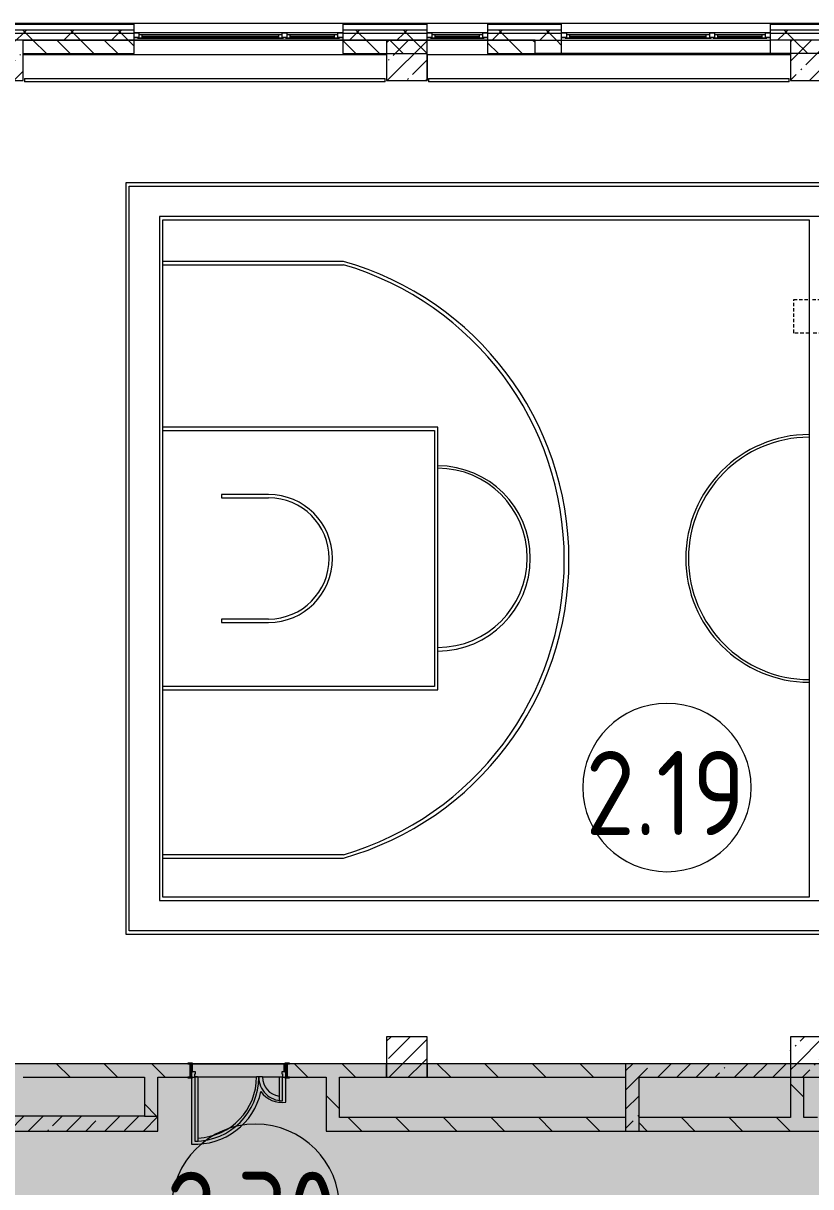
# Model space of a CAD drawing. Header units: millimetres. Extents: x 39815 to 261742, y -8553 to 29000.
# Drawn here: x 177492 to 189194, y 10073 to 27350 of the extents above; entities that cross this region are included whole.
import ezdxf

# ---------------------------------------------------------------- set-up
doc = ezdxf.new("R2010")
doc.units = ezdxf.units.MM
doc.linetypes.add('200_ШТРИХ__ш1_п0_6_', pattern=[80, 50, -30])
for name, color, linetype, lineweight in [('A-AREA-IDEN', 7, 'Continuous', 9), ('A-DETL', 7, 'Continuous', 5), ('A-DETL-MBND', 7, '200_ШТРИХ__ш1_п0_6_', 9), ('A-GLAZ-2', 7, 'Continuous', 5), ('A-WALL-2', 7, 'Continuous', 9), ('A-WALL-4', 7, 'Continuous', 5), ('I-WALL-3', 7, 'Continuous', 5), ('S-COLS', 7, 'Continuous', 5)]:
    doc.layers.add(name, color=color, linetype=linetype, lineweight=lineweight)
doc.layers.add('A-DETL-GENF-2', color=7, linetype='Continuous', lineweight=9, true_color=0x4994b4, transparency=0.4)
for name, color, linetype, lineweight, true_color in [('A-DOOR-2', 7, 'Continuous', 5, 0xaaaaaa), ('A-DOOR-3', 7, 'Continuous', 5, 0xe2e2e2), ('A-DOOR-4', 7, 'Continuous', 5, 0x6f9cb0), ('A-DOOR-FRAM-2', 7, 'Continuous', 5, 0xe2e2e2), ('A-DOOR-FRAM-3', 7, 'Continuous', 5, 0xaaaaaa), ('A-DOOR-FRAM-4', 7, 'Continuous', 5, 0x6f9cb0), ('A-FLOR-1', 7, 'Continuous', 5, 0xaaaaaa), ('A-FLOR-2', 7, 'Continuous', 5, 0x6f9cb0), ('A-WALL-5', 7, 'Continuous', 9, 0x2b586c), ('I-WALL-4', 7, 'Continuous', 5, 0x2b586c), ('S-COLS-1', 7, 'Continuous', 5, 0x2b586c)]:
    doc.layers.add(name, color=color, linetype=linetype, lineweight=lineweight, true_color=true_color)
doc.styles.add('GOST Common_3', font='GOST_Common.ttf', dxfattribs={"width": 0.9, "height": 1250})
pattern_1 = [(135, (134731.94, 0), (-353.5534, -353.5534), [])]
pattern_2 = [(45, (-54460, -12000), (-285.123, 285.123), []), (45, (-54174.88, -12000), (-285.123, 285.123), [504.031, -100.806, 16.764, -84.042])]
pattern_3 = [(45, (134731.94, 0), (-285.123, 285.123), []), (45, (135017.06, 0), (-285.123, 285.123), [504.031, -100.806, 16.764, -84.042])]
pattern_4 = [(45, (134731.94, 0), (-353.5534, 353.5534), []), (135, (134731.94, 0), (-353.5534, -353.5534), [])]

# ---------------------------------------------------------------- blocks, each defined once
blk = doc.blocks.new('BSC_Колонна _Прямоугольная - 600х600-23205375-Общий план 2 этажа с размещением фрагментов 2_8-2_11')
at = {"layer": 'S-COLS'}
h = blk.add_hatch(dxfattribs=at)
h.set_pattern_fill('FP_76', color=256, style=0, pattern_type=2)
h.set_pattern_definition(pattern_2)
h.paths.add_polyline_path([(300, -100), (300, 300), (-300, 300), (-300, -100)])
h = blk.add_hatch(dxfattribs=at)
h.set_pattern_fill('FP_76', color=256, style=0, pattern_type=2)
h.set_pattern_definition(pattern_2)
h.paths.add_polyline_path([(-300, -300), (300, -300), (300, -100), (-300, -100)])
for p, q in [((300, 300), (-300, 300)), ((-300, 300), (-300, -100)), ((300, -100), (300, 300))]:
    blk.add_line(p, q, dxfattribs=at)
at = {"layer": 'S-COLS-1'}
for p, q in [((-300, -100), (-300, -300)), ((300, -300), (300, -100)), ((-300, -300), (300, -300))]:
    blk.add_line(p, q, dxfattribs=at)
blk = doc.blocks.new('BSC_Колонна _Прямоугольная - 600х600-V119-Общий план 2 этажа с размещением фрагментов 2_8-2_11')
at = {"layer": 'S-COLS'}
h = blk.add_hatch(dxfattribs=at)
h.set_pattern_fill('FP_77', color=256, style=0, pattern_type=2)
h.set_pattern_definition([(45, (-42460, -26800), (-285.123, 285.123), []), (45, (-42174.88, -26800), (-285.123, 285.123), [504.031, -100.806, 16.764, -84.042])])
h.paths.add_polyline_path([(-300, -300), (300, -300), (300, 300), (-300, 300), (-300, -167)])
for p, q in [((300, 300), (-300, 300)), ((-300, 300), (-300, -300)), ((300, -300), (300, 300)), ((-300, -300), (300, -300))]:
    blk.add_line(p, q, dxfattribs=at)
blk = doc.blocks.new('120_Окно_СКБ_2Ст - 120_Окно_СКБ_2Ст 3100х2500 _мал_створка слева_ 2-19089248-Общий план 2 этажа с размещением фрагментов 2_8-2_11')
at = {"layer": 'A-GLAZ-2'}
for p, q in [((-1550, -75), (-1550, -5)), ((-1550, -5), (-1480, -5)), ((1550, -5), (-1550, -5)), ((-1480, -75), (-1550, -75)), ((-1550, -75), (-1500, -75)), ((-1480, -75), (-1500, -75)), ((-1500, -75), (-1500, -85)), ((-1500, -85), (670, -85)), ((670, -85), (-1500, -85)), ((-1480, -5), (-1480, -75)), ((650, -35), (-1480, -35)), ((-1480, -35), (-1480, -75)), ((-1430, -85), (-1430, -35)), ((-1430, -55), (600, -55)), ((600, -65), (-1430, -65)), ((600, -85), (600, -35)), ((650, -75), (650, -5)), ((650, -5), (720, -5)), ((650, -75), (650, -35)), ((720, -75), (650, -75)), ((670, -75), (650, -75)), ((670, -75), (700, -75)), ((670, -85), (670, -75)), ((720, -75), (700, -75)), ((700, -75), (700, -85)), ((700, -85), (1500, -85)), ((1500, -85), (700, -85)), ((720, -5), (720, -75)), ((1480, -35), (720, -35)), ((720, -35), (720, -75)), ((770, -85), (770, -35)), ((770, -55), (1430, -55)), ((1430, -65), (770, -65)), ((1430, -85), (1430, -35)), ((1480, -75), (1480, -5)), ((1480, -5), (1550, -5)), ((1480, -75), (1480, -35)), ((1550, -75), (1480, -75)), ((1500, -75), (1480, -75)), ((1500, -75), (1550, -75)), ((1500, -85), (1500, -75)), ((1550, -5), (1550, -75))]:
    blk.add_line(p, q, dxfattribs=at)
blk = doc.blocks.new('120_Окно_СКБ_1Ст - 120_Окно_СКБ_1Ст 900х2500_h_-19906774-Общий план 2 этажа с размещением фрагментов 2_8-2_11')
at = {"layer": 'A-GLAZ-2'}
for p, q in [((-450, -75), (-450, -5)), ((-450, -5), (-380, -5)), ((450, -5), (-450, -5)), ((-380, -75), (-450, -75)), ((-450, -75), (-400, -75)), ((-380, -75), (-400, -75)), ((-400, -75), (-400, -85)), ((-400, -85), (400, -85)), ((400, -85), (-400, -85)), ((-380, -5), (-380, -75)), ((380, -35), (-380, -35)), ((-380, -35), (-380, -75)), ((-330, -85), (-330, -35)), ((-330, -55), (330, -55)), ((330, -65), (-330, -65)), ((330, -85), (330, -35)), ((380, -75), (380, -5)), ((380, -5), (450, -5)), ((380, -75), (380, -35)), ((450, -75), (380, -75)), ((400, -75), (380, -75)), ((400, -75), (450, -75)), ((400, -85), (400, -75)), ((450, -5), (450, -75))]:
    blk.add_line(p, q, dxfattribs=at)
blk = doc.blocks.new('BSC_Колонна _Прямоугольная - 500х500-33455413-Общий план 2 этажа с размещением фрагментов 2_8-2_11')
at = {"layer": 'A-DETL-MBND'}
for p, q in [((-250, 250), (-23, 250)), ((-250, -250), (-250, 250)), ((27, 250), (250, 250)), ((250, 250), (250, -250)), ((-23, -250), (-250, -250)), ((250, -250), (27, -250))]:
    blk.add_line(p, q, dxfattribs=at)
blk = doc.blocks.new('110_Дверь_СКБ_2Ст - Д-6_л__ ДОО_Дв_1450x2100h_Дверь из раздевальной в коридор-V178-Общий план 2 этажа с размещением фрагментов 2_8-2_11')
at = {"layer": 'A-DOOR-2'}
h = blk.add_hatch(dxfattribs=at)
h.set_pattern_fill('FP_4', color=256, style=0, pattern_type=2)
h.set_pattern_definition([(135, (1576.41, 164.685), (-14.14214, -14.14214), []), (225, (1576.41, 164.685), (14.14214, -14.14214), [])])
h.paths.add_polyline_path([(737.5, 100), (712.5, 100), (712.5, -100), (737.5, -100)])
at = {"layer": 'A-DOOR-3'}
for points in [[(612.5, 1050), (612.5, 100), (662.5, 100), (662.5, 1050)], [(-637.5, 450), (-637.5, 100), (-587.5, 100), (-587.5, 450)]]:
    blk.add_hatch(color=256, dxfattribs=at).paths.add_polyline_path(points)
h = blk.add_hatch(color=256, dxfattribs=at)
h.paths.add_polyline_path([(-637.5, 100), (-687.5, 100), (-687.5, 20), (-627.5, 20), (-627.5, 50), (-637.5, 50)])
h.paths.add_polyline_path([(712.5, 100), (662.5, 100), (662.5, 50), (652.5, 50), (652.5, 20), (712.5, 20)])
at = {"layer": 'A-DOOR-FRAM-2'}
for points in [[(-672.5, 108), (-742.5, 108), (-742.5, 100), (-672.5, 100)], [(-677.5, 20), (-687.5, 20), (-687.5, -100), (-672.5, -100), (-672.5, 20)], [(697.5, 108), (697.5, 100), (767.5, 100), (767.5, 108)], [(712.5, 20), (697.5, 20), (697.5, -100), (712.5, -100)], [(-677.5, -100), (-742.5, -100), (-742.5, -108), (-672.5, -108), (-672.5, -100)], [(697.5, -100), (697.5, -108), (767.5, -108), (767.5, -100)]]:
    blk.add_hatch(color=256, dxfattribs=at).paths.add_polyline_path(points)
at = {"layer": 'A-DOOR-FRAM-3'}
h = blk.add_hatch(dxfattribs=at)
h.set_pattern_fill('FP_5', color=256, style=0, pattern_type=2)
h.set_pattern_definition([(45, (-546.384, 164.685), (-14.1421, 14.1421), []), (135, (-546.384, 164.685), (-14.1421, -14.1421), [])])
h.paths.add_polyline_path([(-712.5, 100), (-712.5, -100), (-687.5, -100), (-687.5, 100)])
at = {"layer": 'A-DOOR-4'}
for p, q in [((662.5, 1050), (612.5, 1050)), ((612.5, 1050), (612.5, 100)), ((662.5, 100), (662.5, 1050)), ((-637.5, 450), (-637.5, 100)), ((-587.5, 450), (-637.5, 450)), ((-587.5, 100), (-587.5, 450)), ((-637.5, 100), (-587.5, 100)), ((612.5, 100), (662.5, 100))]:
    blk.add_line(p, q, dxfattribs=at)
for centre, radius, start, end in [((662.5, 100), 950, 90, 180), ((-637.5, 100), 350, 360, 90)]:
    blk.add_arc(centre, radius, start, end, dxfattribs=at)
at = {"layer": 'A-DOOR-FRAM-3'}
for p, q in [((-742.5, -100), (-742.5, -108)), ((-742.5, -108), (-672.5, -108)), ((-672.5, -108), (-672.5, -100)), ((697.5, -100), (697.5, -108)), ((697.5, -108), (767.5, -108)), ((767.5, -108), (767.5, -100))]:
    blk.add_line(p, q, dxfattribs=at)
at = {"layer": 'A-DOOR-FRAM-4'}
for p, q in [((-672.5, 108), (-742.5, 108)), ((-742.5, 108), (-742.5, 100)), ((-742.5, 100), (-672.5, 100)), ((-687.5, 100), (-712.5, 100)), ((-712.5, 100), (-712.5, -100)), ((-637.5, 100), (-687.5, 100)), ((-687.5, 100), (-687.5, 20)), ((-687.5, -100), (-687.5, 100)), ((-687.5, 20), (-627.5, 20)), ((-672.5, 20), (-687.5, 20)), ((-687.5, 20), (-687.5, -100)), ((-672.5, 100), (-672.5, 108)), ((-672.5, -100), (-672.5, 20)), ((-637.5, 50), (-637.5, 100)), ((-627.5, 50), (-637.5, 50)), ((-627.5, 20), (-627.5, 50)), ((662.5, 50), (652.5, 50)), ((652.5, 50), (652.5, 20)), ((652.5, 20), (712.5, 20)), ((662.5, 100), (662.5, 50)), ((712.5, 100), (662.5, 100)), ((767.5, 108), (697.5, 108)), ((697.5, 108), (697.5, 100)), ((697.5, 100), (767.5, 100)), ((712.5, 20), (697.5, 20)), ((697.5, 20), (697.5, -100)), ((712.5, 20), (712.5, 100)), ((737.5, 100), (712.5, 100)), ((712.5, 100), (712.5, -100)), ((712.5, -100), (712.5, 20)), ((737.5, -100), (737.5, 100)), ((767.5, 100), (767.5, 108)), ((-672.5, -100), (-742.5, -100)), ((-712.5, -100), (-687.5, -100)), ((-687.5, -100), (-672.5, -100)), ((697.5, -100), (712.5, -100)), ((767.5, -100), (697.5, -100)), ((712.5, -100), (737.5, -100))]:
    blk.add_line(p, q, dxfattribs=at)
blk = doc.blocks.new('Марка_Помещения - Номер-25198446-Общий план 2 этажа с размещением фрагментов 2_8-2_11')
at = {"layer": 'A-AREA-IDEN'}
for start, end in [(360, 180), (180, 360)]:
    blk.add_arc((0, 0), 2.5, start, end, dxfattribs=at)

msp = doc.modelspace()

# ---------------------------------------------------------------- hatches: boundary and pattern name
at = {"layer": 'A-DETL-GENF-2'}
h = msp.add_hatch(color=256, dxfattribs=at)
h.paths.add_polyline_path([(252875.9, 5159), (254061.9, 5159), (254061.9, 10600), (246661.9, 10600), (246661.9, 5159), (250659, 5159)])
h.paths.add_polyline_path([(228941.9, 5180), (236341.9, 5180), (236341.9, 10600), (228941.9, 10600), (228941.9, 7180.3)])
h.paths.add_polyline_path([(193021.1, 5842), (200141.9, 5842), (200141.9, 11900), (176891.9, 11900), (176891.9, 5842), (190804.2, 5842)])
h.paths.add_polyline_path([(210755.8, 10900), (219211.9, 10900), (219211.9, 15650), (210211.9, 15650), (210211.9, 10900)])
at = {"layer": 'A-WALL-4'}
h = msp.add_hatch(dxfattribs=at)
h.set_pattern_fill('FP_61', color=256, style=0, pattern_type=2)
h.set_pattern_definition(pattern_4)
h.paths.add_polyline_path([(226273.7, 27200), (227891.9, 27200), (227891.9, 27250), (215081.9, 27250), (215081.9, 27200), (224056.9, 27200)])
h.paths.add_polyline_path([(212418.5, 27200), (212581.9, 27200), (212581.9, 27250), (211071.9, 27250), (211071.9, 27200), (211864.3, 27200)])
h.paths.add_polyline_path([(199671.6, 27200), (199991.9, 27200), (199991.9, 27250), (198911.9, 27250), (198911.9, 27200)])
h.paths.add_polyline_path([(206322.1, 27200), (208971.9, 27200), (208971.9, 27250), (203591.9, 27250), (203591.9, 27200), (205767.9, 27200)])
h.paths.add_polyline_path([(200891.9, 27200), (202691.9, 27200), (202691.9, 27250), (200891.9, 27250)])
h.paths.add_polyline_path([(191891.9, 27200), (191891.9, 27250), (190641.8, 27250), (190641.8, 27200), (191358.4, 27200)])
h.paths.add_polyline_path([(194591.9, 27200), (195771.9, 27200), (195771.9, 27250), (194591.9, 27250)])
h.paths.add_polyline_path([(189695.8, 27200), (189741.8, 27200), (189741.8, 27250), (188592.1, 27250), (188592.1, 27200)])
h.paths.add_polyline_path([(185262.1, 27200), (185492.1, 27200), (185492.1, 27250), (184392.2, 27250), (184392.2, 27200), (184707.9, 27200)])
h.paths.add_polyline_path([(183492.2, 27200), (183492.2, 27250), (182238.9, 27250), (182238.9, 27200), (183045.3, 27200)])
h.paths.add_polyline_path([(179138.9, 27200), (179138.9, 27250), (176741.9, 27250), (176741.9, 27200), (178611.6, 27200)])
h = msp.add_hatch(dxfattribs=at)
h.set_pattern_fill('FP_61', color=256, style=0, pattern_type=2)
h.set_pattern_definition(pattern_4)
h.paths.add_polyline_path([(227791.9, 27100), (227791.9, 27200), (215081.9, 27200), (215081.9, 27100), (227382.2, 27100)])
h.paths.add_polyline_path([(202691.9, 27100), (202691.9, 27200), (200891.9, 27200), (200891.9, 27100), (202442.7, 27100)])
h.paths.add_polyline_path([(207707.7, 27100), (208971.9, 27100), (208971.9, 27200), (203591.9, 27200), (203591.9, 27100), (207430.6, 27100)])
h.paths.add_polyline_path([(199687.1, 27100), (199991.9, 27100), (199991.9, 27200), (198911.9, 27200), (198911.9, 27100), (199671.6, 27100)])
h.paths.add_polyline_path([(211981.9, 27100), (212581.9, 27100), (212581.9, 27200), (211071.9, 27200), (211071.9, 27100), (211864.3, 27100)])
h.paths.add_polyline_path([(195771.9, 27100), (195771.9, 27200), (194591.9, 27200), (194591.9, 27100), (195487.1, 27100)])
h.paths.add_polyline_path([(191358.4, 27100), (191891.9, 27100), (191891.9, 27200), (190641.8, 27200), (190641.8, 27100), (190804.2, 27100)])
h.paths.add_polyline_path([(188592.1, 27100), (189741.8, 27100), (189741.8, 27200), (188592.1, 27200)])
h.paths.add_polyline_path([(185096.8, 27100), (185492.1, 27100), (185492.1, 27200), (184392.2, 27200), (184392.2, 27100), (184985, 27100)])
h.paths.add_polyline_path([(183492.2, 27100), (183492.2, 27200), (182238.9, 27200), (182238.9, 27100), (183045.3, 27100)])
h.paths.add_polyline_path([(179138.9, 27100), (179138.9, 27200), (176791.9, 27200), (176791.9, 27100), (178611.6, 27100)])
h = msp.add_hatch(dxfattribs=at)
h.set_pattern_fill('FP_71', color=256, style=0, pattern_type=2)
h.set_pattern_definition([(135, (134731.94, 0), (-176.7767, -176.7767), [])])
h.paths.add_polyline_path([(184985, 26900), (185096.8, 26900), (185096.8, 27100), (184392.2, 27100), (184392.2, 26900), (184707.9, 26900)])
h.paths.add_polyline_path([(177503.2, 26900), (179138.9, 26900), (179138.9, 27100), (177491.9, 27100), (177491.9, 26900)])
h.paths.add_polyline_path([(182238.9, 26900), (183492.2, 26900), (183492.2, 27100), (182238.9, 27100)])
at = {"layer": 'I-WALL-3'}
h = msp.add_hatch(dxfattribs=at)
h.set_pattern_fill('FP_72', color=256, style=0, pattern_type=2)
h.set_pattern_definition(pattern_1)
h.paths.add_polyline_path([(218931.9, 26900), (218931.9, 27100), (215881.9, 27100), (215881.9, 26900), (218832.7, 26900)])
h.paths.add_polyline_path([(215381.9, 26900), (215381.9, 27100), (215081.9, 27100), (215081.9, 26900), (215189.5, 26900)])
h.paths.add_polyline_path([(202442.7, 26900), (202691.9, 26900), (202691.9, 27100), (201491.9, 27100), (201491.9, 26900), (201888.5, 26900)])
h.paths.add_polyline_path([(205041.9, 26900), (205041.9, 27100), (203591.9, 27100), (203591.9, 26900), (204105.3, 26900)])
h.paths.add_polyline_path([(205541.9, 26900), (208271.9, 26900), (208271.9, 27100), (205541.9, 27100)])
h.paths.add_polyline_path([(212581.9, 26900), (212581.9, 27100), (211981.9, 27100), (211981.9, 26900), (212418.5, 26900)])
h.paths.add_polyline_path([(211310, 26900), (211481.9, 26900), (211481.9, 27100), (211071.9, 27100), (211071.9, 26900)])
h.paths.add_polyline_path([(208771.9, 26900), (208971.9, 26900), (208971.9, 27100), (208771.9, 27100)])
h.paths.add_polyline_path([(199991.9, 26900), (199991.9, 27100), (198891.9, 27100), (198891.9, 26900), (199671.6, 26900)])
h.paths.add_polyline_path([(191891.9, 26900), (191891.9, 27100), (190641.8, 27100), (190641.8, 26900), (191358.4, 26900)])
h.paths.add_polyline_path([(189695.8, 26900), (189741.8, 26900), (189741.8, 27100), (188592.1, 27100), (188592.1, 26900)])
h.paths.add_polyline_path([(194896.7, 26900), (195791.9, 26900), (195791.9, 27100), (194591.9, 27100), (194591.9, 26900)])
h.paths.add_polyline_path([(185262.1, 26900), (185492.1, 26900), (185492.1, 27100), (185096.8, 27100), (185096.8, 26900)])
h = msp.add_hatch(dxfattribs=at)
h.set_pattern_fill('FP_72', color=256, style=0, pattern_type=2)
h.set_pattern_definition(pattern_1)
h.paths.add_polyline_path([(186370.5, 11700), (186441.9, 11700), (186441.9, 11900), (183491.9, 11900), (183491.9, 11700), (184153.7, 11700)])
h.paths.add_polyline_path([(177503.2, 11700), (179967.7, 11700), (179967.7, 11900), (177491.9, 11900), (177491.9, 11700)])
h.paths.add_polyline_path([(182891.9, 11700), (182891.9, 11900), (181417.7, 11900), (181417.7, 11700), (182491.1, 11700)])
h = msp.add_hatch(dxfattribs=at)
h.set_pattern_fill('FP_69', color=256, style=0, pattern_type=2)
h.set_pattern_definition(pattern_3)
h.paths.add_polyline_path([(186441.9, 10900), (186641.9, 10900), (186641.9, 11900), (186441.9, 11900), (186441.9, 11100)])
h = msp.add_hatch(dxfattribs=at)
h.set_pattern_fill('FP_69', color=256, style=0, pattern_type=2)
h.set_pattern_definition(pattern_3)
h.paths.add_polyline_path([(188587.4, 11700), (188891.9, 11700), (188891.9, 11900), (186641.9, 11900), (186641.9, 11700), (187479, 11700)])
h = msp.add_hatch(dxfattribs=at)
h.set_pattern_fill('FP_72', color=256, style=0, pattern_type=2)
h.set_pattern_definition(pattern_1)
h.paths.add_polyline_path([(179492.7, 11120), (179492.7, 11700), (179292.7, 11700), (179292.7, 11120)])
h = msp.add_hatch(dxfattribs=at)
h.set_pattern_fill('FP_72', color=256, style=0, pattern_type=2)
h.set_pattern_definition(pattern_1)
h.paths.add_polyline_path([(182192.7, 11100), (182192.7, 11700), (181992.7, 11700), (181992.7, 11100)])
h = msp.add_hatch(dxfattribs=at)
h.set_pattern_fill('FP_72', color=256, style=0, pattern_type=2)
h.set_pattern_definition(pattern_1)
h.paths.add_polyline_path([(189091.9, 11100), (189091.9, 11700), (188891.9, 11700), (188891.9, 11100)])
h = msp.add_hatch(dxfattribs=at)
h.set_pattern_fill('FP_69', color=256, style=0, pattern_type=2)
h.set_pattern_definition(pattern_3)
h.paths.add_polyline_path([(177111.9, 10900), (179492.7, 10900), (179492.7, 11120), (177111.9, 11120)])
h = msp.add_hatch(dxfattribs=at)
h.set_pattern_fill('FP_72', color=256, style=0, pattern_type=2)
h.set_pattern_definition(pattern_1)
h.paths.add_polyline_path([(192041.9, 10900), (192261.9, 10900), (192261.9, 11100), (192041.9, 11100), (192041.9, 10962.7)])
h.paths.add_polyline_path([(195891.9, 10900), (195891.9, 11100), (194071.9, 11100), (194071.9, 10900), (195792.1, 10900)])
h.paths.add_polyline_path([(193021.1, 10900), (193171.9, 10900), (193171.9, 11100), (192961.9, 11100), (192961.9, 10900)])
h.paths.add_polyline_path([(191341.9, 10900), (191341.9, 11100), (191131.9, 11100), (191131.9, 10900)])
h.paths.add_polyline_path([(188587.4, 10900), (190231.9, 10900), (190231.9, 11100), (186641.9, 11100), (186641.9, 10900)])
h.paths.add_polyline_path([(186370.5, 10900), (186441.9, 10900), (186441.9, 11100), (181992.7, 11100), (181992.7, 10900), (184153.7, 10900)])
at = {"layer": 'S-COLS'}
h = msp.add_hatch(dxfattribs=at)
h.set_pattern_fill('FP_69', color=256, style=0, pattern_type=2)
h.set_pattern_definition(pattern_3)
h.paths.add_polyline_path([(183491.9, 26500), (183491.9, 27100), (182891.9, 27100), (182891.9, 26500), (183045.3, 26500)])
h = msp.add_hatch(dxfattribs=at)
h.set_pattern_fill('FP_69', color=256, style=0, pattern_type=2)
h.set_pattern_definition(pattern_3)
h.paths.add_polyline_path([(189491.9, 26500), (189491.9, 27100), (188891.9, 27100), (188891.9, 26500)])
h = msp.add_hatch(dxfattribs=at)
h.set_pattern_fill('FP_69', color=256, style=0, pattern_type=2)
h.set_pattern_definition(pattern_3)
h.paths.add_polyline_path([(182891.9, 11900), (183491.9, 11900), (183491.9, 12300), (182891.9, 12300)])
h = msp.add_hatch(dxfattribs=at)
h.set_pattern_fill('FP_69', color=256, style=0, pattern_type=2)
h.set_pattern_definition(pattern_3)
h.paths.add_polyline_path([(183045.3, 11700), (183491.9, 11700), (183491.9, 11900), (182891.9, 11900), (182891.9, 11700)])

# ---------------------------------------------------------------- linework, layer by layer
at = {"layer": 'A-DETL'}
msp.add_line((200141.9, 11900), (176891.9, 11900), dxfattribs=at)
at = {"layer": 'A-FLOR-1'}
for p, q in [((177511.9, 26880), (177491.9, 26880)), ((183492.2, 26880), (183492.2, 26500)), ((199371.9, 24981.3), (179015.6, 24981.3)), ((179015.6, 24981.3), (179015.6, 13824.4)), ((179065.6, 13874.4), (179065.6, 24931.3)), ((179065.6, 24931.3), (199321.9, 24931.3)), ((198871.9, 24481.3), (179515.6, 24481.3)), ((179515.6, 24481.3), (179515.6, 14324.4)), ((179565.6, 14374.4), (179565.6, 24431.3)), ((179565.6, 24431.3), (189168.8, 24431.3)), ((189168.8, 24431.3), (189168.8, 14374.4)), ((182251.6, 23812.8), (179561.9, 23812.8)), ((179561.9, 23812.8), (179561.9, 23762.8)), ((179561.9, 23762.8), (182251.6, 23762.8)), ((183651.6, 21352.8), (179561.9, 21352.8)), ((179561.9, 21352.8), (179561.9, 21302.8)), ((179561.9, 21302.8), (183601.6, 21302.8)), ((183601.6, 21302.8), (183601.6, 17502.8)), ((183651.6, 17452.8), (183651.6, 21352.8)), ((180436.9, 20352.8), (180436.9, 20302.8)), ((181136.9, 20352.8), (180436.9, 20352.8)), ((180436.9, 20302.8), (181136.9, 20302.8)), ((181136.9, 18502.8), (180436.9, 18502.8)), ((180436.9, 18502.8), (180436.9, 18452.8)), ((180436.9, 18452.8), (181136.9, 18452.8)), ((183601.6, 17502.8), (179561.9, 17502.8)), ((179561.9, 17502.8), (179561.9, 17452.8)), ((179561.9, 17452.8), (183651.6, 17452.8)), ((182251.6, 15002.8), (179561.9, 15002.8)), ((179561.9, 15002.8), (179561.9, 14952.8)), ((179561.9, 14952.8), (182251.6, 14952.8)), ((189168.8, 14374.4), (179565.6, 14374.4)), ((179515.6, 14324.4), (198871.9, 14324.4)), ((179015.6, 13824.4), (199371.9, 13824.4)), ((199321.9, 13874.4), (179065.6, 13874.4))]:
    msp.add_line(p, q, dxfattribs=at)
for centre, radius, start, end in [((180997, 19382.8), 4604.2, 285.81331, 74.18669), ((180967.4, 19382.8), 4564.4, 286.34112, 73.65888), ((189177.1, 19403.3), 1840, 90.26005, 180), ((189177.1, 19403.3), 1800, 90.26583, 180), ((183651.6, 19402.8), 1375, 270, 90), ((183651.6, 19411.7), 1330, 270, 90), ((181136.9, 19402.8), 950, 270, 90), ((181136.9, 19402.8), 900, 270, 90), ((189177.1, 19403.3), 1840, 180, 269.73995), ((189177.1, 19403.3), 1800, 180, 269.73417)]:
    msp.add_arc(centre, radius, start, end, dxfattribs=at)
at = {"layer": 'A-FLOR-2'}
for p, q in [((181367.7, 11780), (181367.7, 11889.6)), ((181367.7, 11889.6), (181377.7, 11889.6)), ((179992.7, 11692), (179992.7, 10706.8)), ((180082.7, 11703), (180042.7, 11703)), ((181047.7, 11703), (180957.6, 11703)), ((181392.7, 11329.8), (181392.7, 11692))]:
    msp.add_line(p, q, dxfattribs=at)
for centre, radius, start, end in [((180052.7, 11700), 905, 272.53584, 0.18993), ((181332.7, 11700), 285, 179.39688, 261.89794), ((180052.7, 11700), 995, 266.54288, 347.60213), ((181332.7, 11700), 375, 214.72707, 279.2069)]:
    msp.add_arc(centre, radius, start, end, dxfattribs=at)
at = {"layer": 'A-WALL-2'}
for p, q in [((179138.9, 27330), (176661.9, 27330)), ((183492.2, 27330), (182238.9, 27330)), ((185492.1, 27330), (184392.2, 27330)), ((189741.8, 27330), (188592.1, 27330)), ((179138.9, 27250), (176741.9, 27250)), ((179138.9, 27200), (176791.9, 27200)), ((183492.2, 27250), (182238.9, 27250)), ((183492.2, 27200), (182238.9, 27200)), ((185492.1, 27250), (184392.2, 27250)), ((185492.1, 27200), (184392.2, 27200)), ((189741.8, 27250), (188592.1, 27250)), ((189741.8, 27200), (188592.1, 27200)), ((179138.9, 27100), (177491.9, 27100)), ((177491.9, 27100), (179138.9, 27100)), ((183492.2, 27100), (182238.9, 27100)), ((182238.9, 27100), (183492.2, 27100)), ((185096.8, 27100), (184392.2, 27100)), ((184392.2, 27100), (185492.1, 27100)), ((185096.8, 26900), (185096.8, 27100)), ((189741.8, 27100), (188592.1, 27100))]:
    msp.add_line(p, q, dxfattribs=at)
at = {"layer": 'A-WALL-4'}
for p, q in [((176641.9, 27350), (190641.8, 27350)), ((179138.9, 27100), (179138.9, 27350)), ((182238.9, 27350), (182238.9, 27100)), ((183492.2, 27100), (183492.2, 27350)), ((184392.2, 27350), (184392.2, 27100)), ((185492.1, 27100), (185492.1, 27350)), ((188592.1, 27350), (188592.1, 27100)), ((179138.9, 26900), (179138.9, 27100)), ((182238.9, 27100), (179138.9, 27100)), ((182238.9, 27100), (182238.9, 26900)), ((183492.2, 26900), (183492.2, 27100)), ((184392.2, 27100), (183492.2, 27100)), ((184392.2, 27100), (184392.2, 26900)), ((177491.9, 26900), (179138.9, 26900)), ((182238.9, 26900), (183492.2, 26900)), ((184392.2, 26900), (185096.8, 26900))]:
    msp.add_line(p, q, dxfattribs=at)
at = {"layer": 'A-WALL-5'}
for p, q in [((179292.7, 11120), (179492.7, 11120)), ((186441.9, 11100), (186441.9, 10900)), ((186641.9, 10900), (186641.9, 11100))]:
    msp.add_line(p, q, dxfattribs=at)
at = {"layer": 'I-WALL-3'}
for p, q in [((179138.9, 27100), (182238.9, 27100)), ((183492.2, 27100), (184392.2, 27100)), ((185492.1, 26900), (185492.1, 27100)), ((185492.1, 27100), (188587.4, 27100)), ((188592.1, 27100), (188592.1, 26900)), ((177511.9, 26900), (177511.9, 26880)), ((182891.9, 26880), (177511.9, 26880)), ((188891.9, 26880), (183491.9, 26880)), ((200891.9, 26900), (185096.8, 26900)), ((177512.9, 26530), (182871.9, 26530)), ((177512.9, 26530), (177512.9, 26480)), ((182871.9, 26480), (177512.9, 26480)), ((182871.9, 26480), (182871.9, 26530)), ((183513.2, 26529), (188870.9, 26529)), ((183513.2, 26529), (183513.2, 26479)), ((188870.9, 26479), (183513.2, 26479)), ((188870.9, 26479), (188870.9, 26529))]:
    msp.add_line(p, q, dxfattribs=at)
at = {"layer": 'I-WALL-4'}
for p, q in [((179937.7, 11900), (177491.9, 11900)), ((180007.7, 11900), (181377.7, 11900)), ((182891.9, 11900), (181447.7, 11900)), ((182891.9, 11700), (182891.9, 11900)), ((188891.9, 11900), (183491.9, 11900)), ((183491.9, 11900), (183491.9, 11700)), ((186441.9, 11900), (186441.9, 11100)), ((177491.9, 11700), (179292.7, 11700)), ((179292.7, 11700), (179292.7, 11120)), ((179492.7, 11700), (179937.7, 11700)), ((179492.7, 10900), (179492.7, 11700)), ((180957.5, 11700), (180092.7, 11700)), ((181292.7, 11700), (181048, 11700)), ((181447.7, 11700), (181992.7, 11700)), ((181992.7, 11700), (181992.7, 10900)), ((182192.7, 11700), (182891.9, 11700)), ((182192.7, 11100), (182192.7, 11700)), ((183491.9, 11700), (186441.9, 11700)), ((186641.9, 11100), (186641.9, 11700)), ((186641.9, 11700), (188891.9, 11700)), ((188891.9, 11700), (188891.9, 11100)), ((189091.9, 11100), (189091.9, 11700)), ((179292.7, 11120), (177111.9, 11120)), ((186441.9, 11100), (182192.7, 11100)), ((188891.9, 11100), (186641.9, 11100)), ((189291.9, 11100), (189091.9, 11100)), ((177111.9, 10900), (179492.7, 10900)), ((181992.7, 10900), (190431.9, 10900))]:
    msp.add_line(p, q, dxfattribs=at)
at = {"layer": 'S-COLS'}
for p, q in [((183491.9, 27100), (182891.9, 27100)), ((182891.9, 27100), (182891.9, 26500)), ((183491.9, 26500), (183491.9, 27100)), ((189491.9, 27100), (188891.9, 27100)), ((188891.9, 27100), (188891.9, 26500)), ((182891.9, 26500), (183491.9, 26500)), ((188891.9, 26500), (189491.9, 26500)), ((183491.9, 12300), (182891.9, 12300)), ((182891.9, 12300), (182891.9, 11900)), ((183491.9, 11900), (183491.9, 12300))]:
    msp.add_line(p, q, dxfattribs=at)
at = {"layer": 'S-COLS-1'}
for p, q in [((182891.9, 11900), (182891.9, 11700)), ((183491.9, 11700), (183491.9, 11900)), ((182891.9, 11700), (183491.9, 11700))]:
    msp.add_line(p, q, dxfattribs=at)

# ---------------------------------------------------------------- block references
at = {"layer": 'A-AREA-IDEN', "xscale": 499.9999999999995, "yscale": 499.9999999999995, "zscale": 499.9999999999995}
for p in [(187057.7, 16000.7), (180944, 9751.7)]:
    msp.add_blockref('Марка_Помещения - Номер-25198446-Общий план 2 этажа с размещением фрагментов 2_8-2_11', p, dxfattribs=at)
at = {"layer": 'A-DETL-MBND'}
msp.add_blockref('BSC_Колонна _Прямоугольная - 500х500-33455413-Общий план 2 этажа с размещением фрагментов 2_8-2_11', (189191.9, 23000), dxfattribs=at)
at = {"layer": 'A-DOOR-4', "rotation": 180}
msp.add_blockref('110_Дверь_СКБ_2Ст - Д-6_л__ ДОО_Дв_1450x2100h_Дверь из раздевальной в коридор-V178-Общий план 2 этажа с размещением фрагментов 2_8-2_11', (180705.2, 11800), dxfattribs=at)
at = {"layer": 'A-GLAZ-2'}
for name, p in [('120_Окно_СКБ_2Ст - 120_Окно_СКБ_2Ст 3100х2500 _мал_створка слева_ 2-19089248-Общий план 2 этажа с размещением фрагментов 2_8-2_11', (180688.9, 27215)), ('120_Окно_СКБ_1Ст - 120_Окно_СКБ_1Ст 900х2500_h_-19906774-Общий план 2 этажа с размещением фрагментов 2_8-2_11', (183942.2, 27215)), ('120_Окно_СКБ_2Ст - 120_Окно_СКБ_2Ст 3100х2500 _мал_створка слева_ 2-19089248-Общий план 2 этажа с размещением фрагментов 2_8-2_11', (187042.1, 27215))]:
    msp.add_blockref(name, p, dxfattribs=at)
at = {"layer": 'S-COLS'}
for name, p in [('BSC_Колонна _Прямоугольная - 600х600-V119-Общий план 2 этажа с размещением фрагментов 2_8-2_11', (177191.9, 26800)), ('BSC_Колонна _Прямоугольная - 600х600-23205375-Общий план 2 этажа с размещением фрагментов 2_8-2_11', (189191.9, 12000))]:
    msp.add_blockref(name, p, dxfattribs=at)

# ---------------------------------------------------------------- texts
at = {"layer": 'A-AREA-IDEN', "char_height": 1250, "attachment_point": 1, "style": 'GOST Common_3'}
for s, insert, width in [('2.19', (185848.3, 16543.5), 3030.379), ('2.30', (179615.4, 10294.4), 3318.986)]:
    msp.add_mtext(s, dxfattribs=dict(at, insert=insert, width=width))

doc.saveas('drawing.dxf')
